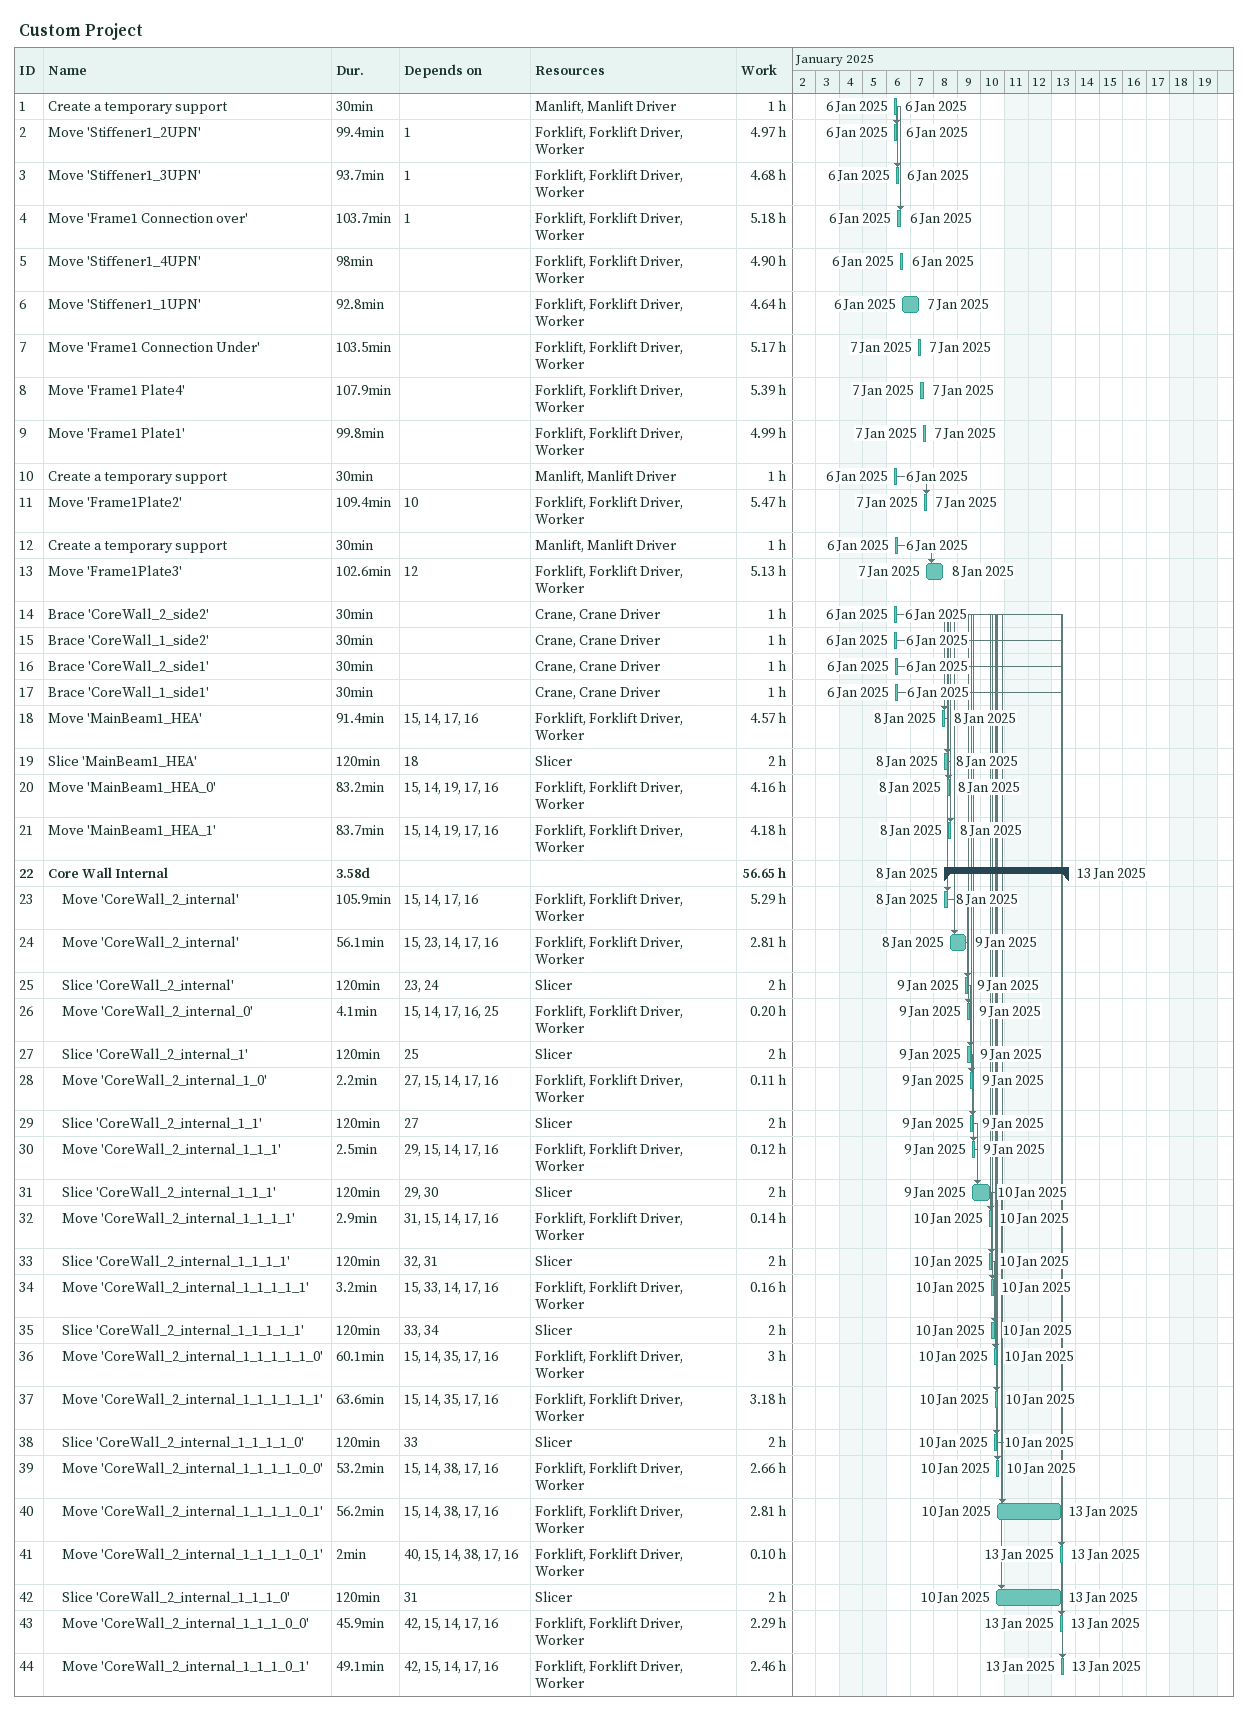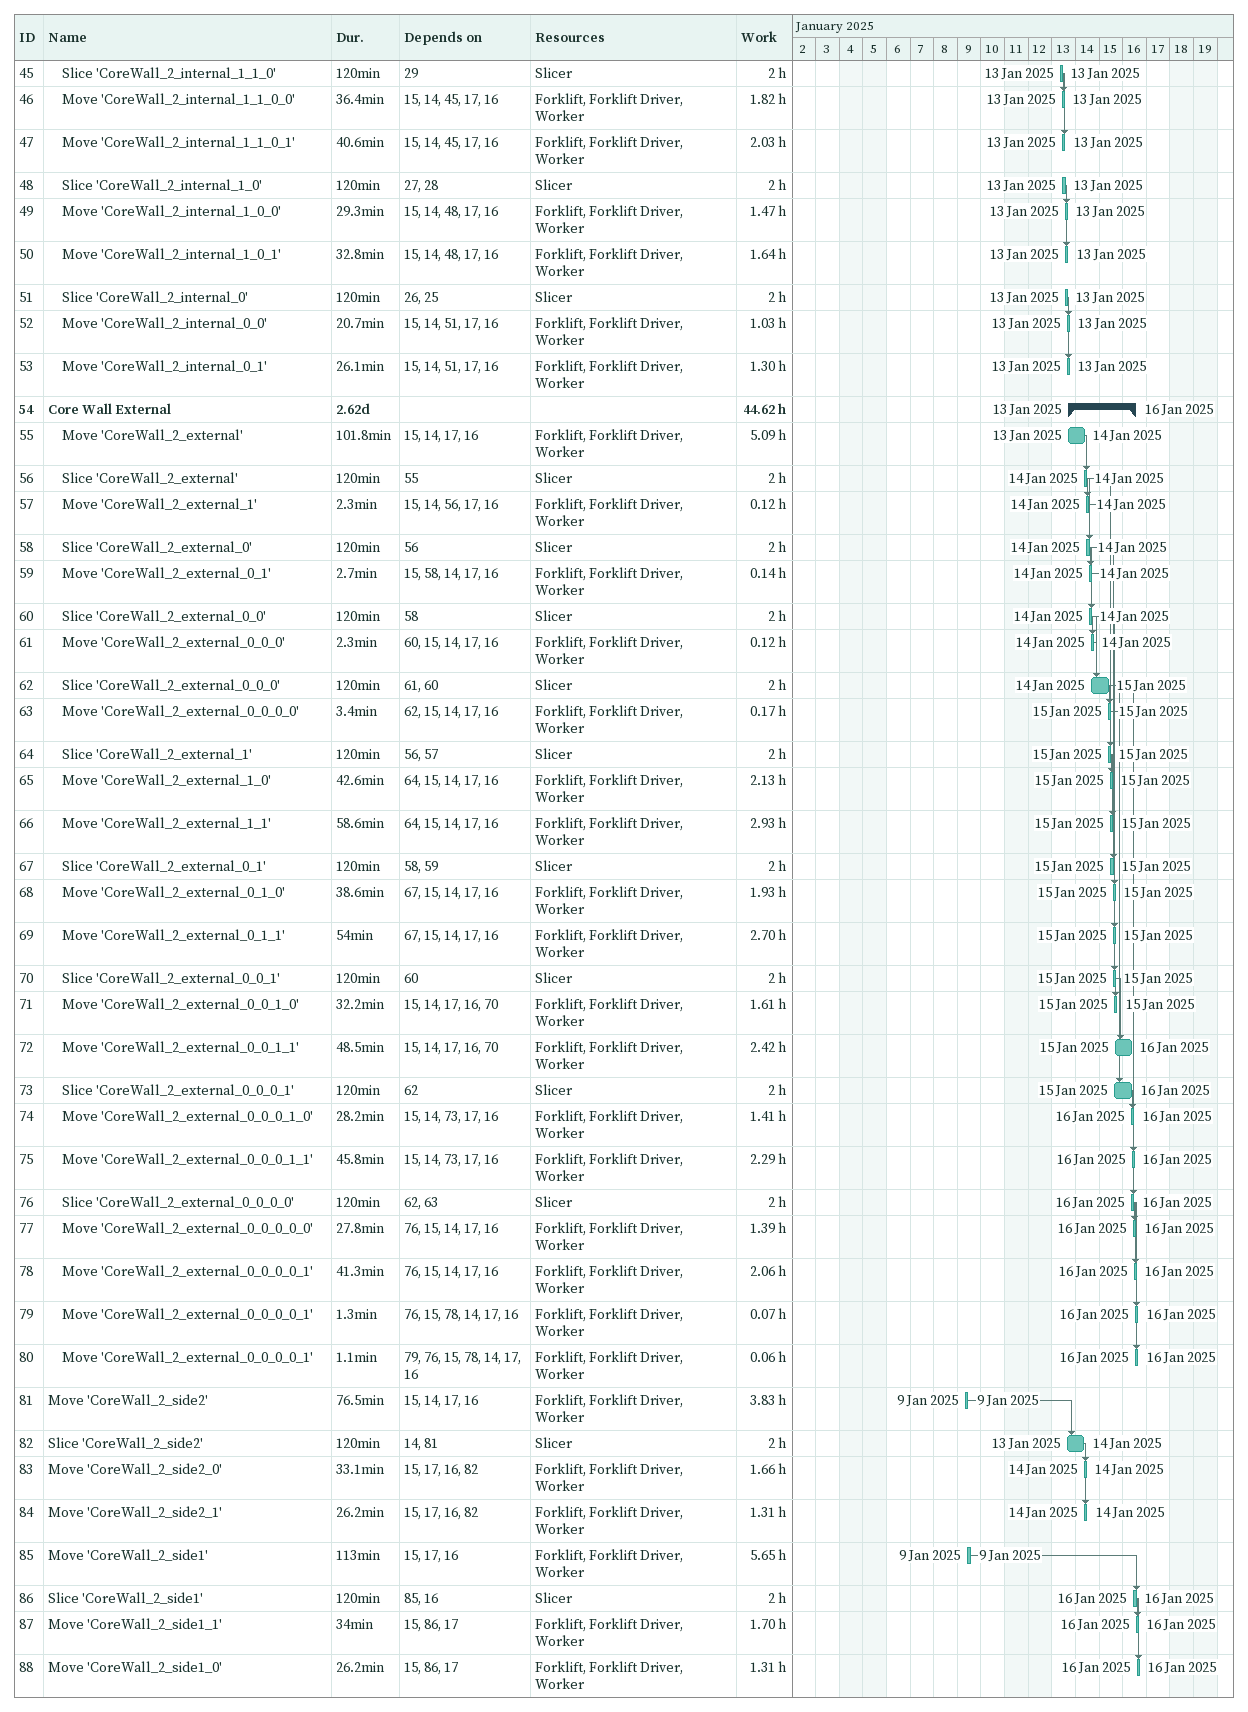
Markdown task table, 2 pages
Custom Project

| ID | Level | Task | Duration | Start | Finish | Predecessors | Resources | Work (h) |
|---|---|---|---|---|---|---|---|---|
| 1 | 1 | Create a temporary support | 30min | 2025-01-06 | 2025-01-06 |  | Manlift, Manlift Driver | 1 |
| 2 | 1 | Move 'Stiffener1_2UPN' | 99.4min | 2025-01-06 | 2025-01-06 | 1 | Forklift, Forklift Driver, Worker | 4.97 |
| 3 | 1 | Move 'Stiffener1_3UPN' | 93.7min | 2025-01-06 | 2025-01-06 | 1 | Forklift, Forklift Driver, Worker | 4.68 |
| 4 | 1 | Move 'Frame1 Connection over' | 103.7min | 2025-01-06 | 2025-01-06 | 1 | Forklift, Forklift Driver, Worker | 5.18 |
| 5 | 1 | Move 'Stiffener1_4UPN' | 98min | 2025-01-06 | 2025-01-06 |  | Forklift, Forklift Driver, Worker | 4.90 |
| 6 | 1 | Move 'Stiffener1_1UPN' | 92.8min | 2025-01-06 | 2025-01-07 |  | Forklift, Forklift Driver, Worker | 4.64 |
| 7 | 1 | Move 'Frame1 Connection Under' | 103.5min | 2025-01-07 | 2025-01-07 |  | Forklift, Forklift Driver, Worker | 5.17 |
| 8 | 1 | Move 'Frame1 Plate4' | 107.9min | 2025-01-07 | 2025-01-07 |  | Forklift, Forklift Driver, Worker | 5.39 |
| 9 | 1 | Move 'Frame1 Plate1' | 99.8min | 2025-01-07 | 2025-01-07 |  | Forklift, Forklift Driver, Worker | 4.99 |
| 10 | 1 | Create a temporary support | 30min | 2025-01-06 | 2025-01-06 |  | Manlift, Manlift Driver | 1 |
| 11 | 1 | Move 'Frame1Plate2' | 109.4min | 2025-01-07 | 2025-01-07 | 10 | Forklift, Forklift Driver, Worker | 5.47 |
| 12 | 1 | Create a temporary support | 30min | 2025-01-06 | 2025-01-06 |  | Manlift, Manlift Driver | 1 |
| 13 | 1 | Move 'Frame1Plate3' | 102.6min | 2025-01-07 | 2025-01-08 | 12 | Forklift, Forklift Driver, Worker | 5.13 |
| 14 | 1 | Brace 'CoreWall_2_side2' | 30min | 2025-01-06 | 2025-01-06 |  | Crane, Crane Driver | 1 |
| 15 | 1 | Brace 'CoreWall_1_side2' | 30min | 2025-01-06 | 2025-01-06 |  | Crane, Crane Driver | 1 |
| 16 | 1 | Brace 'CoreWall_2_side1' | 30min | 2025-01-06 | 2025-01-06 |  | Crane, Crane Driver | 1 |
| 17 | 1 | Brace 'CoreWall_1_side1' | 30min | 2025-01-06 | 2025-01-06 |  | Crane, Crane Driver | 1 |
| 18 | 1 | Move 'MainBeam1_HEA' | 91.4min | 2025-01-08 | 2025-01-08 | 15, 14, 17, 16 | Forklift, Forklift Driver, Worker | 4.57 |
| 19 | 1 | Slice 'MainBeam1_HEA' | 120min | 2025-01-08 | 2025-01-08 | 18 | Slicer | 2 |
| 20 | 1 | Move 'MainBeam1_HEA_0' | 83.2min | 2025-01-08 | 2025-01-08 | 15, 14, 19, 17, 16 | Forklift, Forklift Driver, Worker | 4.16 |
| 21 | 1 | Move 'MainBeam1_HEA_1' | 83.7min | 2025-01-08 | 2025-01-08 | 15, 14, 19, 17, 16 | Forklift, Forklift Driver, Worker | 4.18 |
| 22 | 1 | **Core Wall Internal** | 3.58d | 2025-01-08 | 2025-01-13 |  |  | 56.65 |
| 23 | 2 | Move 'CoreWall_2_internal' | 105.9min | 2025-01-08 | 2025-01-08 | 15, 14, 17, 16 | Forklift, Forklift Driver, Worker | 5.29 |
| 24 | 2 | Move 'CoreWall_2_internal' | 56.1min | 2025-01-08 | 2025-01-09 | 15, 23, 14, 17, 16 | Forklift, Forklift Driver, Worker | 2.81 |
| 25 | 2 | Slice 'CoreWall_2_internal' | 120min | 2025-01-09 | 2025-01-09 | 23, 24 | Slicer | 2 |
| 26 | 2 | Move 'CoreWall_2_internal_0' | 4.1min | 2025-01-09 | 2025-01-09 | 15, 14, 17, 16, 25 | Forklift, Forklift Driver, Worker | 0.20 |
| 27 | 2 | Slice 'CoreWall_2_internal_1' | 120min | 2025-01-09 | 2025-01-09 | 25 | Slicer | 2 |
| 28 | 2 | Move 'CoreWall_2_internal_1_0' | 2.2min | 2025-01-09 | 2025-01-09 | 27, 15, 14, 17, 16 | Forklift, Forklift Driver, Worker | 0.11 |
| 29 | 2 | Slice 'CoreWall_2_internal_1_1' | 120min | 2025-01-09 | 2025-01-09 | 27 | Slicer | 2 |
| 30 | 2 | Move 'CoreWall_2_internal_1_1_1' | 2.5min | 2025-01-09 | 2025-01-09 | 29, 15, 14, 17, 16 | Forklift, Forklift Driver, Worker | 0.12 |
| 31 | 2 | Slice 'CoreWall_2_internal_1_1_1' | 120min | 2025-01-09 | 2025-01-10 | 29, 30 | Slicer | 2 |
| 32 | 2 | Move 'CoreWall_2_internal_1_1_1_1' | 2.9min | 2025-01-10 | 2025-01-10 | 31, 15, 14, 17, 16 | Forklift, Forklift Driver, Worker | 0.14 |
| 33 | 2 | Slice 'CoreWall_2_internal_1_1_1_1' | 120min | 2025-01-10 | 2025-01-10 | 32, 31 | Slicer | 2 |
| 34 | 2 | Move 'CoreWall_2_internal_1_1_1_1_1' | 3.2min | 2025-01-10 | 2025-01-10 | 15, 33, 14, 17, 16 | Forklift, Forklift Driver, Worker | 0.16 |
| 35 | 2 | Slice 'CoreWall_2_internal_1_1_1_1_1' | 120min | 2025-01-10 | 2025-01-10 | 33, 34 | Slicer | 2 |
| 36 | 2 | Move 'CoreWall_2_internal_1_1_1_1_1_0' | 60.1min | 2025-01-10 | 2025-01-10 | 15, 14, 35, 17, 16 | Forklift, Forklift Driver, Worker | 3 |
| 37 | 2 | Move 'CoreWall_2_internal_1_1_1_1_1_1' | 63.6min | 2025-01-10 | 2025-01-10 | 15, 14, 35, 17, 16 | Forklift, Forklift Driver, Worker | 3.18 |
| 38 | 2 | Slice 'CoreWall_2_internal_1_1_1_1_0' | 120min | 2025-01-10 | 2025-01-10 | 33 | Slicer | 2 |
| 39 | 2 | Move 'CoreWall_2_internal_1_1_1_1_0_0' | 53.2min | 2025-01-10 | 2025-01-10 | 15, 14, 38, 17, 16 | Forklift, Forklift Driver, Worker | 2.66 |
| 40 | 2 | Move 'CoreWall_2_internal_1_1_1_1_0_1' | 56.2min | 2025-01-10 | 2025-01-13 | 15, 14, 38, 17, 16 | Forklift, Forklift Driver, Worker | 2.81 |
| 41 | 2 | Move 'CoreWall_2_internal_1_1_1_1_0_1' | 2min | 2025-01-13 | 2025-01-13 | 40, 15, 14, 38, 17, 16 | Forklift, Forklift Driver, Worker | 0.10 |
| 42 | 2 | Slice 'CoreWall_2_internal_1_1_1_0' | 120min | 2025-01-10 | 2025-01-13 | 31 | Slicer | 2 |
| 43 | 2 | Move 'CoreWall_2_internal_1_1_1_0_0' | 45.9min | 2025-01-13 | 2025-01-13 | 42, 15, 14, 17, 16 | Forklift, Forklift Driver, Worker | 2.29 |
| 44 | 2 | Move 'CoreWall_2_internal_1_1_1_0_1' | 49.1min | 2025-01-13 | 2025-01-13 | 42, 15, 14, 17, 16 | Forklift, Forklift Driver, Worker | 2.46 |
| 45 | 2 | Slice 'CoreWall_2_internal_1_1_0' | 120min | 2025-01-13 | 2025-01-13 | 29 | Slicer | 2 |
| 46 | 2 | Move 'CoreWall_2_internal_1_1_0_0' | 36.4min | 2025-01-13 | 2025-01-13 | 15, 14, 45, 17, 16 | Forklift, Forklift Driver, Worker | 1.82 |
| 47 | 2 | Move 'CoreWall_2_internal_1_1_0_1' | 40.6min | 2025-01-13 | 2025-01-13 | 15, 14, 45, 17, 16 | Forklift, Forklift Driver, Worker | 2.03 |
| 48 | 2 | Slice 'CoreWall_2_internal_1_0' | 120min | 2025-01-13 | 2025-01-13 | 27, 28 | Slicer | 2 |
| 49 | 2 | Move 'CoreWall_2_internal_1_0_0' | 29.3min | 2025-01-13 | 2025-01-13 | 15, 14, 48, 17, 16 | Forklift, Forklift Driver, Worker | 1.47 |
| 50 | 2 | Move 'CoreWall_2_internal_1_0_1' | 32.8min | 2025-01-13 | 2025-01-13 | 15, 14, 48, 17, 16 | Forklift, Forklift Driver, Worker | 1.64 |
| 51 | 2 | Slice 'CoreWall_2_internal_0' | 120min | 2025-01-13 | 2025-01-13 | 26, 25 | Slicer | 2 |
| 52 | 2 | Move 'CoreWall_2_internal_0_0' | 20.7min | 2025-01-13 | 2025-01-13 | 15, 14, 51, 17, 16 | Forklift, Forklift Driver, Worker | 1.03 |
| 53 | 2 | Move 'CoreWall_2_internal_0_1' | 26.1min | 2025-01-13 | 2025-01-13 | 15, 14, 51, 17, 16 | Forklift, Forklift Driver, Worker | 1.30 |
| 54 | 1 | **Core Wall External** | 2.62d | 2025-01-13 | 2025-01-16 |  |  | 44.62 |
| 55 | 2 | Move 'CoreWall_2_external' | 101.8min | 2025-01-13 | 2025-01-14 | 15, 14, 17, 16 | Forklift, Forklift Driver, Worker | 5.09 |
| 56 | 2 | Slice 'CoreWall_2_external' | 120min | 2025-01-14 | 2025-01-14 | 55 | Slicer | 2 |
| 57 | 2 | Move 'CoreWall_2_external_1' | 2.3min | 2025-01-14 | 2025-01-14 | 15, 14, 56, 17, 16 | Forklift, Forklift Driver, Worker | 0.12 |
| 58 | 2 | Slice 'CoreWall_2_external_0' | 120min | 2025-01-14 | 2025-01-14 | 56 | Slicer | 2 |
| 59 | 2 | Move 'CoreWall_2_external_0_1' | 2.7min | 2025-01-14 | 2025-01-14 | 15, 58, 14, 17, 16 | Forklift, Forklift Driver, Worker | 0.14 |
| 60 | 2 | Slice 'CoreWall_2_external_0_0' | 120min | 2025-01-14 | 2025-01-14 | 58 | Slicer | 2 |
| 61 | 2 | Move 'CoreWall_2_external_0_0_0' | 2.3min | 2025-01-14 | 2025-01-14 | 60, 15, 14, 17, 16 | Forklift, Forklift Driver, Worker | 0.12 |
| 62 | 2 | Slice 'CoreWall_2_external_0_0_0' | 120min | 2025-01-14 | 2025-01-15 | 61, 60 | Slicer | 2 |
| 63 | 2 | Move 'CoreWall_2_external_0_0_0_0' | 3.4min | 2025-01-15 | 2025-01-15 | 62, 15, 14, 17, 16 | Forklift, Forklift Driver, Worker | 0.17 |
| 64 | 2 | Slice 'CoreWall_2_external_1' | 120min | 2025-01-15 | 2025-01-15 | 56, 57 | Slicer | 2 |
| 65 | 2 | Move 'CoreWall_2_external_1_0' | 42.6min | 2025-01-15 | 2025-01-15 | 64, 15, 14, 17, 16 | Forklift, Forklift Driver, Worker | 2.13 |
| 66 | 2 | Move 'CoreWall_2_external_1_1' | 58.6min | 2025-01-15 | 2025-01-15 | 64, 15, 14, 17, 16 | Forklift, Forklift Driver, Worker | 2.93 |
| 67 | 2 | Slice 'CoreWall_2_external_0_1' | 120min | 2025-01-15 | 2025-01-15 | 58, 59 | Slicer | 2 |
| 68 | 2 | Move 'CoreWall_2_external_0_1_0' | 38.6min | 2025-01-15 | 2025-01-15 | 67, 15, 14, 17, 16 | Forklift, Forklift Driver, Worker | 1.93 |
| 69 | 2 | Move 'CoreWall_2_external_0_1_1' | 54min | 2025-01-15 | 2025-01-15 | 67, 15, 14, 17, 16 | Forklift, Forklift Driver, Worker | 2.70 |
| 70 | 2 | Slice 'CoreWall_2_external_0_0_1' | 120min | 2025-01-15 | 2025-01-15 | 60 | Slicer | 2 |
| 71 | 2 | Move 'CoreWall_2_external_0_0_1_0' | 32.2min | 2025-01-15 | 2025-01-15 | 15, 14, 17, 16, 70 | Forklift, Forklift Driver, Worker | 1.61 |
| 72 | 2 | Move 'CoreWall_2_external_0_0_1_1' | 48.5min | 2025-01-15 | 2025-01-16 | 15, 14, 17, 16, 70 | Forklift, Forklift Driver, Worker | 2.42 |
| 73 | 2 | Slice 'CoreWall_2_external_0_0_0_1' | 120min | 2025-01-15 | 2025-01-16 | 62 | Slicer | 2 |
| 74 | 2 | Move 'CoreWall_2_external_0_0_0_1_0' | 28.2min | 2025-01-16 | 2025-01-16 | 15, 14, 73, 17, 16 | Forklift, Forklift Driver, Worker | 1.41 |
| 75 | 2 | Move 'CoreWall_2_external_0_0_0_1_1' | 45.8min | 2025-01-16 | 2025-01-16 | 15, 14, 73, 17, 16 | Forklift, Forklift Driver, Worker | 2.29 |
| 76 | 2 | Slice 'CoreWall_2_external_0_0_0_0' | 120min | 2025-01-16 | 2025-01-16 | 62, 63 | Slicer | 2 |
| 77 | 2 | Move 'CoreWall_2_external_0_0_0_0_0' | 27.8min | 2025-01-16 | 2025-01-16 | 76, 15, 14, 17, 16 | Forklift, Forklift Driver, Worker | 1.39 |
| 78 | 2 | Move 'CoreWall_2_external_0_0_0_0_1' | 41.3min | 2025-01-16 | 2025-01-16 | 76, 15, 14, 17, 16 | Forklift, Forklift Driver, Worker | 2.06 |
| 79 | 2 | Move 'CoreWall_2_external_0_0_0_0_1' | 1.3min | 2025-01-16 | 2025-01-16 | 76, 15, 78, 14, 17, 16 | Forklift, Forklift Driver, Worker | 0.07 |
| 80 | 2 | Move 'CoreWall_2_external_0_0_0_0_1' | 1.1min | 2025-01-16 | 2025-01-16 | 79, 76, 15, 78, 14, 17, 16 | Forklift, Forklift Driver, Worker | 0.06 |
| 81 | 1 | Move 'CoreWall_2_side2' | 76.5min | 2025-01-09 | 2025-01-09 | 15, 14, 17, 16 | Forklift, Forklift Driver, Worker | 3.83 |
| 82 | 1 | Slice 'CoreWall_2_side2' | 120min | 2025-01-13 | 2025-01-14 | 14, 81 | Slicer | 2 |
| 83 | 1 | Move 'CoreWall_2_side2_0' | 33.1min | 2025-01-14 | 2025-01-14 | 15, 17, 16, 82 | Forklift, Forklift Driver, Worker | 1.66 |
| 84 | 1 | Move 'CoreWall_2_side2_1' | 26.2min | 2025-01-14 | 2025-01-14 | 15, 17, 16, 82 | Forklift, Forklift Driver, Worker | 1.31 |
| 85 | 1 | Move 'CoreWall_2_side1' | 113min | 2025-01-09 | 2025-01-09 | 15, 17, 16 | Forklift, Forklift Driver, Worker | 5.65 |
| 86 | 1 | Slice 'CoreWall_2_side1' | 120min | 2025-01-16 | 2025-01-16 | 85, 16 | Slicer | 2 |
| 87 | 1 | Move 'CoreWall_2_side1_1' | 34min | 2025-01-16 | 2025-01-16 | 15, 86, 17 | Forklift, Forklift Driver, Worker | 1.70 |
| 88 | 1 | Move 'CoreWall_2_side1_0' | 26.2min | 2025-01-16 | 2025-01-16 | 15, 86, 17 | Forklift, Forklift Driver, Worker | 1.31 |
